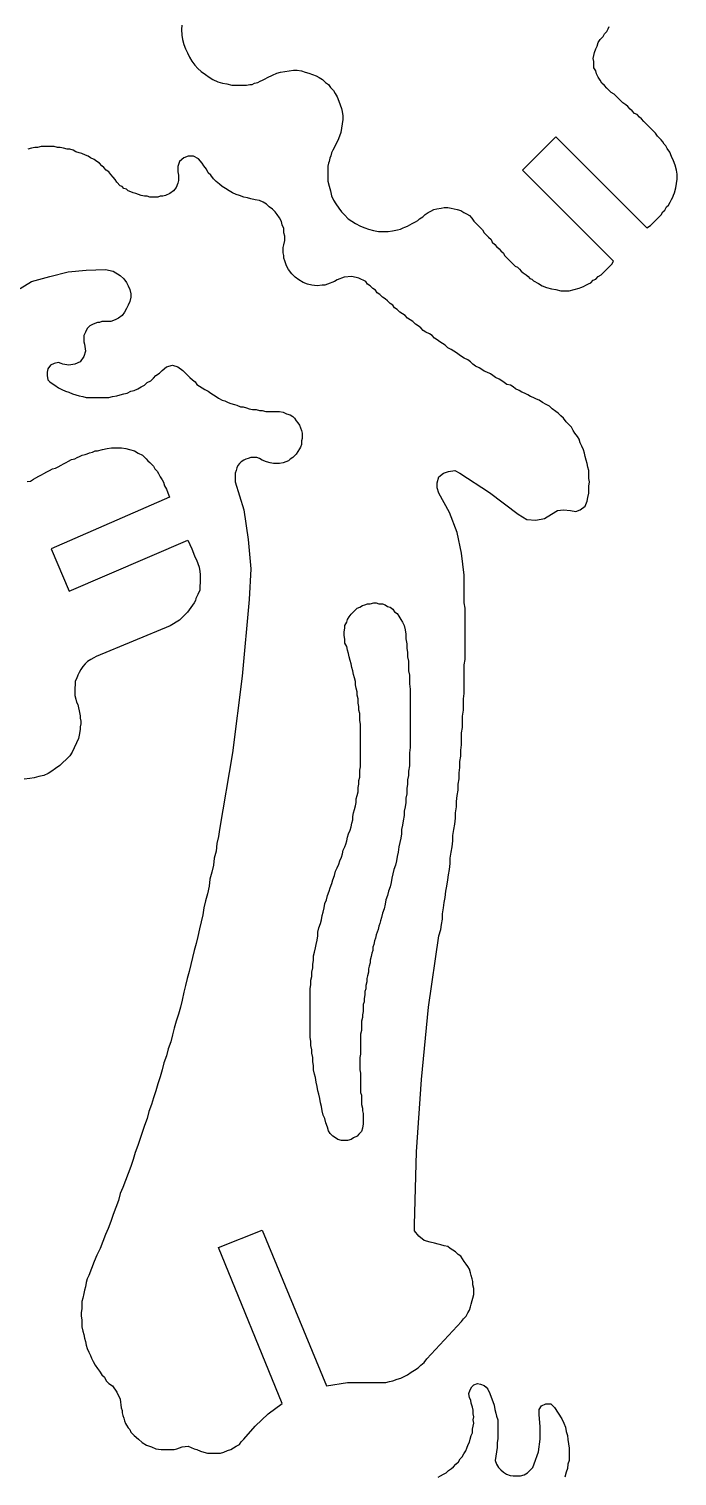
# Model space of a CAD drawing. Extents: x 3 to 449, y 3 to 233.
# Drawn here: x 407.7 to 449.4, y 57.9 to 151 of the extents above; entities that cross this region are included whole.
import ezdxf

# ---------------------------------------------------------------- set-up
doc = ezdxf.new("R2010")
doc.units = 0
doc.layers.add('DEFAULT_LAYER', color=1, linetype='CONTINUOUS')

msp = doc.modelspace()

# ---------------------------------------------------------------- linework, layer by layer
at = {"layer": 'DEFAULT_LAYER'}
for points in [[(417.583, 151.224), (417.543, 150.947), (417.583, 150.59), (417.622, 150.313), (417.701, 149.996), (417.82, 149.719), (417.939, 149.442), (418.058, 149.164), (418.216, 148.927), (418.414, 148.649), (418.612, 148.451), (418.811, 148.253), (419.088, 148.055), (419.325, 147.897), (419.563, 147.738), (419.88, 147.58), (420.197, 147.501), (420.474, 147.461), (420.791, 147.382), (421.108, 147.382), (421.425, 147.382), (421.583, 147.382), (421.742, 147.382), (421.94, 147.422), (422.098, 147.422), (422.257, 147.501), (422.455, 147.54), (422.613, 147.62), (422.771, 147.699), (422.93, 147.778), (423.088, 147.857), (423.405, 148.016), (423.682, 148.135), (423.92, 148.214), (424.197, 148.253), (424.475, 148.293), (424.752, 148.333), (424.99, 148.333), (425.267, 148.293), (425.504, 148.214), (425.742, 148.135), (425.98, 148.055), (426.217, 147.976), (426.415, 147.857), (426.614, 147.738), (426.812, 147.54), (427.01, 147.422), (427.128, 147.224), (427.326, 147.026), (427.445, 146.827), (427.564, 146.629), (427.683, 146.352), (427.762, 146.115), (427.841, 145.877), (427.881, 145.679), (427.921, 145.402), (427.921, 145.164), (427.881, 144.887), (427.841, 144.609), (427.802, 144.332), (427.723, 144.094), (427.604, 143.817), (427.445, 143.5), (427.366, 143.342), (427.287, 143.183), (427.208, 143.025), (427.168, 142.827), (427.089, 142.669), (427.049, 142.47), (427.01, 142.352), (426.97, 142.154), (426.97, 141.995), (426.97, 141.837), (426.97, 141.52), (426.97, 141.203), (427.049, 140.886), (427.128, 140.569), (427.208, 140.252), (427.326, 139.975), (427.485, 139.737), (427.683, 139.46), (427.841, 139.223), (428.039, 139.024), (428.277, 138.787), (428.515, 138.628), (428.752, 138.47), (429.069, 138.312), (429.347, 138.193), (429.584, 138.113), (429.901, 138.034), (430.218, 137.955), (430.535, 137.955), (430.852, 137.955), (431.129, 137.995), (431.446, 138.074), (431.644, 138.113), (431.802, 138.193), (431.921, 138.232), (432.08, 138.312), (432.238, 138.391), (432.396, 138.47), (432.594, 138.589), (432.753, 138.668), (432.872, 138.787), (433.07, 138.906), (433.228, 139.064), (433.426, 139.183), (433.585, 139.262), (433.783, 139.381), (433.981, 139.421), (434.258, 139.46), (434.456, 139.5), (434.694, 139.5), (434.892, 139.46), (435.09, 139.421), (435.288, 139.381), (435.526, 139.302), (435.724, 139.183), (435.882, 139.104), (436.08, 138.985), (436.238, 138.826), (436.357, 138.628), (436.516, 138.47), (436.635, 138.351), (436.793, 138.193), (436.912, 138.074), (437.031, 137.876), (437.149, 137.757), (437.308, 137.599), (437.466, 137.44), (437.546, 137.282), (437.704, 137.123), (437.823, 137.004), (437.981, 136.846), (438.1, 136.727), (438.259, 136.569), (438.338, 136.41), (438.457, 136.291), (438.615, 136.133), (438.734, 136.014), (438.853, 135.895), (439.011, 135.737), (439.17, 135.658), (439.288, 135.539), (439.407, 135.42), (439.526, 135.301), (439.724, 135.182), (439.843, 135.064), (439.962, 134.945), (440.081, 134.905), (440.199, 134.786), (440.516, 134.628), (440.754, 134.469), (441.031, 134.351), (441.348, 134.271), (441.625, 134.232), (441.942, 134.153), (442.18, 134.153), (442.497, 134.153), (442.814, 134.232), (443.13, 134.311), (443.249, 134.351), (443.408, 134.43), (443.566, 134.509), (443.725, 134.588), (443.883, 134.668), (444.041, 134.826), (444.2, 134.905), (444.358, 135.064), (444.556, 135.182), (444.715, 135.341), (444.873, 135.499), (445.032, 135.658), (445.23, 135.856), (445.349, 136.054), (439.486, 141.916), (441.625, 144.055), (447.487, 138.193), (447.725, 138.351), (447.884, 138.51), (448.082, 138.708), (448.24, 138.866), (448.398, 139.024), (448.517, 139.223), (448.636, 139.341), (448.755, 139.539), (448.874, 139.658), (448.993, 139.856), (449.072, 140.015), (449.151, 140.173), (449.191, 140.292), (449.27, 140.45), (449.349, 140.767), (449.389, 141.045), (449.428, 141.322), (449.428, 141.639), (449.389, 141.916), (449.309, 142.233), (449.191, 142.51), (449.072, 142.787), (448.953, 143.065), (448.795, 143.302), (448.715, 143.461), (448.596, 143.58), (448.517, 143.738), (448.398, 143.857), (448.28, 143.976), (448.161, 144.094), (448.042, 144.292), (447.923, 144.411), (447.804, 144.53), (447.685, 144.649), (447.527, 144.807), (447.408, 144.926), (447.289, 145.045), (447.131, 145.203), (447.012, 145.322), (446.854, 145.481), (446.695, 145.56), (446.537, 145.718), (446.418, 145.837), (446.26, 145.996), (446.141, 146.115), (445.943, 146.233), (445.824, 146.352), (445.665, 146.511), (445.507, 146.669), (445.388, 146.788), (445.19, 146.907), (445.071, 147.026), (444.913, 147.184), (444.754, 147.342), (444.596, 147.501), (444.477, 147.699), (444.358, 147.897), (444.239, 148.095), (444.2, 148.293), (444.081, 148.491), (444.081, 148.729), (444.081, 148.887), (444.041, 149.085), (444.081, 149.283), (444.121, 149.481), (444.2, 149.719), (444.279, 149.877), (444.358, 150.115), (444.477, 150.313), (444.675, 150.511), (444.754, 150.67), (444.913, 150.828), (444.992, 150.986), (445.071, 151.145)], [(407.173, 134.294), (407.901, 134.742), (409.077, 135.078), (410.254, 135.358), (411.43, 135.47), (412.662, 135.526), (413.167, 135.414), (413.615, 135.134), (413.839, 134.91), (414.007, 134.686), (414.119, 134.462), (414.231, 134.238), (414.287, 133.958), (414.287, 133.734), (414.231, 133.454), (414.119, 133.23), (414.007, 133.005), (413.895, 132.781), (413.727, 132.557), (413.503, 132.389), (413.279, 132.277), (412.998, 132.165), (412.718, 132.165), (412.438, 132.165), (412.27, 132.109), (412.158, 132.109), (411.878, 131.997), (411.654, 131.885), (411.486, 131.717), (411.374, 131.493), (411.262, 131.269), (411.262, 130.989), (411.262, 130.877), (411.318, 130.709), (411.374, 130.261), (411.262, 129.925), (411.038, 129.589), (410.702, 129.42), (410.31, 129.364), (409.918, 129.42), (409.806, 129.476), (409.638, 129.532), (409.357, 129.476), (409.133, 129.364), (408.965, 129.14), (408.909, 128.916), (408.909, 128.692), (408.965, 128.412), (409.077, 128.3), (409.245, 128.188), (409.413, 128.076), (409.638, 127.908), (409.862, 127.796), (410.086, 127.684), (410.31, 127.628), (410.534, 127.516), (410.758, 127.46), (410.982, 127.404), (411.206, 127.348), (411.43, 127.292), (411.71, 127.292), (411.934, 127.292), (412.158, 127.292), (412.438, 127.292), (412.662, 127.292), (412.886, 127.292), (413.111, 127.348), (413.391, 127.404), (413.615, 127.46), (413.839, 127.516), (414.063, 127.572), (414.287, 127.684), (414.511, 127.74), (414.735, 127.852), (414.959, 127.964), (415.183, 128.076), (415.351, 128.244), (415.575, 128.356), (415.743, 128.524), (415.911, 128.692), (416.135, 128.86), (416.303, 129.028), (416.583, 129.252), (416.976, 129.364), (417.312, 129.252), (417.648, 129.028), (417.816, 128.86), (417.928, 128.748), (418.096, 128.58), (418.264, 128.412), (418.432, 128.3), (418.544, 128.132), (418.712, 128.02), (418.88, 127.908), (419.048, 127.796), (419.272, 127.684), (419.44, 127.572), (419.608, 127.46), (419.776, 127.348), (419.944, 127.236), (420.168, 127.124), (420.337, 127.068), (420.561, 126.956), (420.729, 126.9), (420.953, 126.844), (421.121, 126.788), (421.345, 126.676), (421.513, 126.676), (421.737, 126.62), (421.905, 126.564), (422.129, 126.508), (422.353, 126.508), (422.577, 126.452), (422.745, 126.452), (422.969, 126.396), (423.193, 126.396), (423.417, 126.396), (423.641, 126.396), (423.866, 126.396), (424.09, 126.34), (424.314, 126.228), (424.538, 126.172), (424.706, 126.06), (424.818, 125.947), (424.93, 125.779), (425.042, 125.667), (425.154, 125.499), (425.21, 125.331), (425.266, 125.163), (425.322, 124.995), (425.322, 124.827), (425.322, 124.659), (425.266, 124.491), (425.266, 124.267), (425.21, 124.099), (425.154, 123.987), (425.042, 123.819), (424.93, 123.651), (424.818, 123.539), (424.706, 123.427), (424.538, 123.315), (424.426, 123.203), (424.258, 123.147), (424.09, 123.091), (423.866, 123.035), (423.697, 123.035), (423.473, 123.035), (423.249, 123.091), (423.025, 123.147), (422.745, 123.259), (422.577, 123.371), (422.409, 123.427), (422.241, 123.427), (422.017, 123.427), (421.849, 123.371), (421.681, 123.315), (421.569, 123.259), (421.401, 123.147), (421.289, 123.035), (421.177, 122.923), (421.121, 122.755), (421.065, 122.587), (421.009, 122.419), (421.009, 122.25), (421.009, 122.082), (421.009, 121.858), (421.569, 120.066), (421.849, 118.161), (422.017, 116.257), (421.905, 114.296), (421.457, 109.367), (420.841, 104.438), (420, 99.508), (419.944, 99.06), (419.832, 98.612), (419.776, 98.108), (419.664, 97.66), (419.608, 97.212), (419.496, 96.763), (419.384, 96.315), (419.328, 95.867), (419.216, 95.363), (419.104, 94.915), (418.992, 94.467), (418.936, 94.019), (418.824, 93.571), (418.712, 93.122), (418.6, 92.618), (418.488, 92.17), (418.376, 91.722), (418.264, 91.274), (418.152, 90.826), (418.04, 90.378), (417.928, 89.929), (417.816, 89.481), (417.704, 89.033), (417.592, 88.529), (417.48, 88.081), (417.368, 87.633), (417.2, 87.185), (417.088, 86.737), (416.976, 86.288), (416.864, 85.84), (416.696, 85.392), (416.583, 84.944), (416.415, 84.496), (416.303, 84.048), (416.191, 83.6), (416.023, 83.152), (415.911, 82.703), (415.743, 82.255), (415.631, 81.807), (415.463, 81.359), (415.351, 80.911), (415.183, 80.463), (415.015, 80.015), (414.903, 79.623), (414.735, 79.175), (414.567, 78.726), (414.455, 78.278), (414.287, 77.83), (414.119, 77.382), (413.951, 76.934), (413.783, 76.486), (413.615, 76.094), (413.503, 75.646), (413.335, 75.197), (413.167, 74.749), (412.998, 74.301), (412.83, 73.853), (412.662, 73.461), (412.494, 73.013), (412.326, 72.565), (412.102, 72.117), (411.934, 71.724), (411.766, 71.276), (411.598, 70.828), (411.486, 70.604), (411.43, 70.38), (411.374, 70.1), (411.318, 69.876), (411.262, 69.652), (411.206, 69.372), (411.15, 69.148), (411.15, 68.924), (411.15, 68.7), (411.094, 68.42), (411.094, 68.195), (411.15, 67.971), (411.15, 67.747), (411.15, 67.523), (411.206, 67.243), (411.262, 67.019), (411.318, 66.795), (411.374, 66.571), (411.43, 66.347), (411.486, 66.123), (411.598, 65.899), (411.71, 65.675), (411.766, 65.507), (411.878, 65.283), (411.99, 65.059), (412.158, 64.835), (412.27, 64.666), (412.438, 64.442), (412.606, 64.274), (412.718, 64.05), (412.886, 63.882), (413.111, 63.714), (413.391, 63.322), (413.615, 62.874), (413.671, 62.314), (413.727, 62.146), (413.727, 61.978), (413.783, 61.81), (413.839, 61.642), (413.895, 61.474), (413.951, 61.306), (414.007, 61.194), (414.119, 61.025), (414.231, 60.913), (414.287, 60.745), (414.399, 60.633), (414.511, 60.521), (414.791, 60.297), (415.015, 60.073), (415.295, 59.905), (415.631, 59.793), (415.911, 59.681), (416.247, 59.625), (416.415, 59.625), (416.583, 59.625), (416.752, 59.625), (416.92, 59.625), (417.088, 59.625), (417.256, 59.681), (417.424, 59.737), (417.592, 59.793), (417.984, 59.849), (418.376, 59.681), (418.544, 59.625), (418.768, 59.513), (418.992, 59.457), (419.216, 59.401), (419.384, 59.401), (419.608, 59.401), (419.832, 59.401), (420.056, 59.401), (420.281, 59.457), (420.505, 59.569), (420.729, 59.625), (420.897, 59.737), (421.065, 59.849), (421.289, 59.961), (421.401, 60.129), (421.569, 60.297), (422.297, 61.137), (423.137, 61.922), (424.034, 62.594), (419.944, 72.621), (422.745, 73.741), (426.89, 63.714), (428.235, 63.938), (429.635, 63.938), (429.915, 63.938), (430.139, 63.938), (430.419, 63.938), (430.699, 63.938), (430.923, 63.994), (431.148, 64.05), (431.428, 64.162), (431.652, 64.218), (431.876, 64.33), (432.1, 64.442), (432.324, 64.61), (432.548, 64.722), (432.772, 64.891), (432.94, 65.059), (433.164, 65.227), (433.332, 65.451), (433.332, 65.451), (435.573, 67.859), (435.685, 68.027), (435.853, 68.195), (435.965, 68.42), (436.077, 68.588), (436.133, 68.812), (436.189, 68.98), (436.245, 69.204), (436.301, 69.372), (436.357, 69.596), (436.357, 69.82), (436.357, 69.988), (436.301, 70.212), (436.301, 70.436), (436.245, 70.604), (436.189, 70.828), (436.133, 70.996), (436.077, 71.22), (435.965, 71.388), (435.853, 71.556), (435.741, 71.724), (435.629, 71.892), (435.517, 72.061), (435.349, 72.173), (435.181, 72.341), (435.013, 72.453), (434.845, 72.565), (434.677, 72.677), (434.452, 72.733), (434.228, 72.789), (434.06, 72.845), (433.836, 72.901), (433.556, 72.957), (433.164, 73.069), (432.828, 73.349), (432.548, 73.685), (432.548, 74.077), (432.66, 78.782), (432.996, 83.432), (433.444, 88.081), (434.116, 92.674), (434.228, 93.066), (434.284, 93.402), (434.34, 93.739), (434.34, 94.075), (434.396, 94.467), (434.452, 94.803), (434.508, 95.139), (434.564, 95.531), (434.62, 95.867), (434.677, 96.259), (434.733, 96.595), (434.789, 96.931), (434.845, 97.324), (434.845, 97.66), (434.901, 98.052), (434.957, 98.388), (435.013, 98.78), (435.013, 99.116), (435.069, 99.508), (435.125, 99.844), (435.181, 100.236), (435.181, 100.572), (435.237, 100.965), (435.237, 101.301), (435.293, 101.693), (435.349, 102.029), (435.349, 102.421), (435.405, 102.757), (435.405, 103.149), (435.461, 103.485), (435.461, 103.877), (435.517, 104.213), (435.517, 104.606), (435.573, 104.942), (435.573, 105.334), (435.573, 105.726), (435.629, 106.062), (435.629, 106.454), (435.629, 106.79), (435.685, 107.182), (435.685, 107.518), (435.685, 107.91), (435.741, 108.247), (435.741, 108.639), (435.741, 108.975), (435.741, 109.367), (435.741, 109.703), (435.741, 110.095), (435.797, 110.431), (435.797, 110.823), (435.797, 111.159), (435.797, 111.551), (435.797, 111.888), (435.797, 112.28), (435.797, 112.616), (435.797, 113.008), (435.797, 113.344), (435.797, 113.736), (435.741, 114.072), (435.741, 114.408), (435.741, 114.8), (435.741, 115.136), (435.741, 115.473), (435.741, 115.865), (435.573, 117.265), (435.293, 118.609), (434.789, 119.898), (434.116, 121.13), (434.004, 121.466), (434.004, 121.802), (434.116, 122.194), (434.396, 122.419), (434.733, 122.531), (435.125, 122.587), (435.461, 122.419), (437.365, 121.186), (439.214, 119.786), (439.774, 119.45), (440.334, 119.394), (440.894, 119.506), (441.342, 119.786), (441.734, 120.01), (442.127, 120.066), (442.575, 120.01), (442.911, 119.954), (443.191, 120.066), (443.527, 120.29), (443.639, 120.626), (443.695, 120.85), (443.751, 121.13), (443.751, 121.354), (443.751, 121.578), (443.807, 121.858), (443.751, 122.082), (443.751, 122.306), (443.751, 122.587), (443.695, 122.811), (443.639, 123.035), (443.583, 123.259), (443.527, 123.483), (443.471, 123.707), (443.415, 123.931), (443.303, 124.155), (443.191, 124.379), (443.135, 124.603), (443.023, 124.771), (442.855, 124.995), (442.743, 125.163), (442.631, 125.387), (442.463, 125.555), (442.295, 125.723), (442.127, 125.947), (441.959, 126.116), (441.79, 126.284), (441.622, 126.396), (441.398, 126.564), (441.23, 126.732), (441.006, 126.844), (440.782, 126.956), (440.558, 127.124), (440.39, 127.18), (440.166, 127.292), (439.998, 127.348), (439.83, 127.46), (439.606, 127.572), (439.438, 127.628), (439.27, 127.74), (439.046, 127.852), (438.878, 127.964), (438.71, 128.076), (438.486, 128.132), (438.318, 128.244), (438.149, 128.356), (437.981, 128.468), (437.757, 128.58), (437.589, 128.692), (437.421, 128.804), (437.197, 128.916), (437.029, 128.972), (436.861, 129.084), (436.693, 129.196), (436.469, 129.308), (436.301, 129.42), (436.133, 129.589), (435.965, 129.701), (435.741, 129.813), (435.573, 129.925), (435.405, 130.037), (435.237, 130.149), (435.069, 130.261), (434.901, 130.373), (434.677, 130.485), (434.508, 130.653), (434.34, 130.765), (434.172, 130.877), (434.004, 130.989), (433.836, 131.101), (433.668, 131.269), (433.5, 131.381), (433.276, 131.493), (433.108, 131.605), (432.94, 131.773), (432.772, 131.885), (432.604, 131.997), (432.436, 132.165), (432.268, 132.277), (432.1, 132.389), (431.932, 132.557), (431.764, 132.669), (431.596, 132.781), (431.428, 132.949), (431.26, 133.061), (431.148, 133.23), (430.979, 133.342), (430.811, 133.51), (430.643, 133.622), (430.475, 133.734), (430.307, 133.902), (430.139, 134.014), (430.027, 134.182), (429.859, 134.294), (429.691, 134.462), (429.523, 134.574), (429.411, 134.742), (428.963, 134.966), (428.515, 135.078), (428.011, 135.022), (427.563, 134.854), (427.394, 134.742), (427.226, 134.686), (427.114, 134.63), (426.946, 134.574), (426.778, 134.518), (426.61, 134.518), (426.274, 134.462), (425.938, 134.518), (425.658, 134.574), (425.378, 134.686), (425.098, 134.854), (424.874, 135.022), (424.65, 135.246), (424.426, 135.526), (424.314, 135.75), (424.202, 136.086), (424.146, 136.254), (424.146, 136.422), (424.09, 136.59), (424.09, 136.758), (424.09, 136.927), (424.146, 137.095), (424.202, 137.375), (424.202, 137.655), (424.146, 137.879), (424.146, 138.159), (424.034, 138.383), (423.978, 138.607), (423.866, 138.831), (423.697, 139.055), (423.585, 139.223), (423.417, 139.391), (423.193, 139.559), (423.025, 139.727), (422.801, 139.839), (422.577, 139.951), (422.297, 140.007), (422.017, 140.063), (421.793, 140.119), (421.569, 140.175), (421.289, 140.287), (421.065, 140.343), (420.841, 140.456), (420.617, 140.568), (420.393, 140.736), (420.168, 140.848), (420, 141.016), (419.776, 141.184), (419.608, 141.352), (419.44, 141.576), (419.272, 141.744), (419.16, 141.968), (418.992, 142.192), (418.88, 142.36), (418.656, 142.64), (418.32, 142.808), (417.984, 142.808), (417.704, 142.696), (417.424, 142.472), (417.312, 142.136), (417.312, 141.8), (417.368, 141.576), (417.368, 141.408), (417.368, 141.24), (417.312, 141.072), (417.2, 140.792), (417.032, 140.568), (416.808, 140.4), (416.527, 140.287), (416.359, 140.231), (416.191, 140.231), (416.023, 140.175), (415.855, 140.175), (415.687, 140.175), (415.519, 140.175), (415.351, 140.231), (415.183, 140.231), (414.959, 140.287), (414.791, 140.343), (414.623, 140.4), (414.455, 140.456), (414.287, 140.512), (414.119, 140.568), (414.007, 140.68), (413.839, 140.736), (413.727, 140.848), (413.615, 140.904), (413.391, 141.128), (413.279, 141.296), (413.167, 141.464), (412.998, 141.632), (412.886, 141.8), (412.718, 141.912), (412.55, 142.08), (412.438, 142.192), (412.27, 142.36), (412.102, 142.472), (411.934, 142.584), (411.71, 142.696), (411.542, 142.808), (411.374, 142.864), (411.15, 142.976), (410.982, 143.032), (410.758, 143.088), (410.59, 143.2), (410.366, 143.256), (410.198, 143.256), (409.974, 143.312), (409.75, 143.368), (409.582, 143.368), (409.357, 143.424), (409.133, 143.424), (408.965, 143.424), (408.741, 143.424), (408.517, 143.424), (408.293, 143.368), (408.125, 143.368), (407.901, 143.312), (407.677, 143.256)], [(407.634, 121.875), (407.832, 121.914), (408.03, 122.033), (408.188, 122.112), (408.386, 122.231), (408.545, 122.31), (408.703, 122.39), (408.901, 122.508), (409.059, 122.588), (409.258, 122.706), (409.456, 122.746), (409.614, 122.825), (409.812, 122.944), (409.97, 123.023), (410.129, 123.103), (410.287, 123.182), (410.485, 123.301), (410.683, 123.34), (410.842, 123.419), (411, 123.499), (411.159, 123.578), (411.357, 123.617), (411.476, 123.657), (411.634, 123.736), (411.832, 123.776), (411.991, 123.855), (412.149, 123.855), (412.466, 123.934), (412.783, 124.014), (413.06, 124.053), (413.377, 124.053), (413.694, 124.053), (413.971, 124.014), (414.209, 123.934), (414.526, 123.855), (414.763, 123.697), (415.04, 123.578), (415.278, 123.34), (415.397, 123.221), (415.516, 123.103), (415.635, 122.984), (415.753, 122.865), (415.833, 122.706), (415.991, 122.548), (416.07, 122.39), (416.189, 122.192), (416.308, 121.994), (416.387, 121.835), (416.466, 121.597), (416.585, 121.399), (416.664, 121.162), (416.783, 120.884), (409.178, 117.557), (410.327, 114.824), (417.971, 118.112), (418.09, 117.835), (418.209, 117.557), (418.328, 117.28), (418.407, 117.042), (418.526, 116.844), (418.605, 116.607), (418.684, 116.369), (418.724, 116.092), (418.764, 115.894), (418.764, 115.656), (418.764, 115.418), (418.724, 115.141), (418.724, 114.904), (418.605, 114.626), (418.486, 114.349), (418.447, 114.23), (418.368, 114.072), (417.932, 113.478), (417.417, 112.963), (416.823, 112.606), (412.07, 110.626), (411.911, 110.547), (411.713, 110.428), (411.515, 110.309), (411.357, 110.15), (411.198, 109.992), (411.08, 109.794), (410.961, 109.596), (410.881, 109.437), (410.802, 109.2), (410.723, 109.041), (410.723, 108.804), (410.683, 108.606), (410.683, 108.368), (410.683, 108.13), (410.763, 107.893), (410.802, 107.695), (410.881, 107.536), (410.921, 107.338), (410.961, 107.14), (411, 107.021), (411.04, 106.823), (411.04, 106.665), (411.08, 106.467), (411.08, 106.308), (411.04, 106.11), (411.04, 105.952), (411, 105.675), (410.921, 105.358), (410.802, 105.08), (410.644, 104.764), (410.525, 104.486), (410.367, 104.249), (410.129, 104.011), (409.931, 103.813), (409.733, 103.615), (409.456, 103.417), (409.218, 103.258), (408.98, 103.1), (408.703, 102.981), (408.386, 102.902), (408.069, 102.823), (407.792, 102.783), (407.436, 102.744)], [(434.055, 57.847), (434.213, 57.926), (434.412, 58.045), (434.57, 58.124), (434.728, 58.282), (434.926, 58.401), (435.045, 58.52), (435.204, 58.679), (435.362, 58.837), (435.481, 59.035), (435.6, 59.154), (435.719, 59.352), (435.837, 59.55), (435.917, 59.708), (435.996, 59.946), (436.075, 60.104), (436.115, 60.303), (436.194, 60.54), (436.273, 60.699), (436.273, 60.936), (436.313, 61.134), (436.352, 61.332), (436.313, 61.53), (436.352, 61.728), (436.313, 61.926), (436.313, 62.164), (436.273, 62.362), (436.194, 62.6), (436.154, 62.798), (436.075, 62.956), (436.035, 63.234), (436.115, 63.471), (436.234, 63.669), (436.352, 63.788), (436.59, 63.867), (436.788, 63.828), (437.026, 63.748), (437.145, 63.63), (437.263, 63.511), (437.382, 63.234), (437.461, 62.996), (437.58, 62.719), (437.659, 62.481), (437.699, 62.204), (437.778, 61.966), (437.818, 61.768), (437.897, 61.53), (437.897, 61.293), (437.897, 61.055), (437.897, 60.817), (437.897, 60.58), (437.897, 60.342), (437.858, 60.065), (437.858, 59.748), (437.818, 59.471), (437.778, 59.193), (437.739, 58.916), (437.818, 58.679), (437.937, 58.481), (438.095, 58.322), (438.254, 58.164), (438.452, 58.045), (438.689, 57.966), (438.887, 57.926), (439.125, 57.926), (439.363, 57.926), (439.6, 58.005), (439.798, 58.124), (439.957, 58.282), (440.155, 58.481), (440.234, 58.718), (440.511, 59.471), (440.63, 60.303), (440.63, 61.095), (440.551, 61.887), (440.551, 62.204), (440.709, 62.441), (440.987, 62.56), (441.303, 62.56), (441.541, 62.323), (442.016, 61.61), (442.135, 61.332), (442.254, 61.055), (442.294, 60.778), (442.373, 60.54), (442.413, 60.263), (442.452, 59.986), (442.492, 59.708), (442.492, 59.471), (442.492, 59.233), (442.492, 58.916), (442.413, 58.679), (442.373, 58.401), (442.294, 58.164), (442.214, 57.847)]]:
    msp.add_lwpolyline(points, dxfattribs=at)
msp.add_lwpolyline([(429.243, 80.855), (429.243, 80.575), (429.187, 80.295), (429.131, 80.071), (428.963, 79.903), (428.851, 79.791), (428.627, 79.679), (428.459, 79.567), (428.235, 79.511), (428.067, 79.511), (427.843, 79.511), (427.619, 79.567), (427.451, 79.679), (427.282, 79.791), (427.114, 79.959), (427.002, 80.127), (426.946, 80.351), (426.834, 80.631), (426.778, 80.911), (426.666, 81.135), (426.61, 81.415), (426.554, 81.695), (426.498, 81.919), (426.442, 82.199), (426.386, 82.479), (426.33, 82.703), (426.274, 82.984), (426.218, 83.264), (426.162, 83.544), (426.106, 83.768), (426.05, 84.048), (426.05, 84.328), (425.994, 84.552), (425.994, 84.832), (425.938, 85.112), (425.938, 85.336), (425.882, 85.616), (425.882, 85.896), (425.826, 86.12), (425.826, 86.401), (425.826, 86.681), (425.826, 86.905), (425.826, 87.185), (425.826, 87.465), (425.826, 87.689), (425.826, 87.969), (425.826, 88.249), (425.826, 88.473), (425.826, 88.753), (425.826, 89.033), (425.826, 89.257), (425.882, 89.537), (425.882, 89.817), (425.938, 90.042), (425.938, 90.322), (425.994, 90.602), (425.994, 90.826), (426.05, 91.106), (426.05, 91.386), (426.106, 91.61), (426.162, 91.89), (426.218, 92.114), (426.274, 92.394), (426.33, 92.674), (426.33, 92.898), (426.386, 93.178), (426.498, 93.458), (426.554, 93.683), (426.61, 93.963), (426.666, 94.187), (426.722, 94.467), (426.778, 94.747), (426.89, 94.971), (426.946, 95.251), (427.058, 95.531), (427.114, 95.755), (427.226, 96.035), (427.282, 96.259), (427.394, 96.539), (427.451, 96.819), (427.563, 97.043), (427.675, 97.268), (427.731, 97.492), (427.843, 97.716), (427.899, 97.94), (427.955, 98.164), (428.067, 98.388), (428.123, 98.556), (428.179, 98.78), (428.235, 99.004), (428.291, 99.228), (428.403, 99.452), (428.459, 99.676), (428.515, 99.9), (428.571, 100.124), (428.571, 100.348), (428.627, 100.572), (428.683, 100.797), (428.739, 101.021), (428.795, 101.245), (428.795, 101.469), (428.851, 101.693), (428.907, 101.917), (428.907, 102.197), (428.963, 102.421), (428.963, 102.645), (429.019, 102.869), (429.019, 103.093), (429.019, 103.317), (429.075, 103.541), (429.075, 103.765), (429.075, 103.989), (429.075, 104.213), (429.075, 104.438), (429.075, 104.662), (429.075, 104.886), (429.075, 105.166), (429.075, 105.39), (429.075, 105.614), (429.075, 105.838), (429.075, 106.062), (429.075, 106.286), (429.019, 106.51), (429.019, 106.734), (429.019, 106.958), (428.963, 107.182), (428.963, 107.406), (428.907, 107.63), (428.907, 107.91), (428.851, 108.135), (428.851, 108.359), (428.795, 108.583), (428.739, 108.807), (428.739, 109.031), (428.683, 109.255), (428.627, 109.479), (428.571, 109.703), (428.515, 109.927), (428.459, 110.151), (428.403, 110.375), (428.347, 110.599), (428.291, 110.823), (428.235, 111.047), (428.179, 111.271), (428.067, 111.495), (428.067, 111.72), (428.011, 112), (428.011, 112.224), (428.067, 112.448), (428.067, 112.616), (428.179, 112.84), (428.235, 113.008), (428.347, 113.176), (428.459, 113.344), (428.571, 113.456), (428.739, 113.624), (428.851, 113.736), (429.019, 113.792), (429.187, 113.904), (429.355, 113.96), (429.523, 114.016), (429.691, 114.016), (429.915, 114.072), (430.083, 114.072), (430.251, 114.016), (430.475, 114.016), (430.643, 113.96), (430.811, 113.848), (430.979, 113.792), (431.148, 113.68), (431.26, 113.512), (431.428, 113.4), (431.54, 113.232), (431.652, 113.008), (431.764, 112.84), (431.876, 112.616), (431.932, 112.336), (431.988, 112.056), (431.988, 111.776), (432.044, 111.439), (432.044, 111.159), (432.1, 110.879), (432.1, 110.599), (432.156, 110.319), (432.156, 109.983), (432.156, 109.703), (432.212, 109.423), (432.212, 109.143), (432.212, 108.863), (432.268, 108.527), (432.268, 108.247), (432.268, 107.967), (432.268, 107.686), (432.268, 107.406), (432.268, 107.07), (432.268, 106.79), (432.268, 106.51), (432.268, 106.23), (432.268, 105.894), (432.268, 105.614), (432.268, 105.334), (432.268, 105.054), (432.268, 104.774), (432.212, 104.438), (432.212, 104.157), (432.212, 103.877), (432.212, 103.597), (432.156, 103.261), (432.156, 102.981), (432.1, 102.701), (432.1, 102.421), (432.044, 102.141), (432.044, 101.805), (431.988, 101.525), (431.988, 101.245), (431.932, 100.965), (431.876, 100.684), (431.876, 100.404), (431.82, 100.068), (431.764, 99.788), (431.708, 99.508), (431.708, 99.228), (431.652, 98.948), (431.596, 98.668), (431.54, 98.388), (431.484, 98.052), (431.428, 97.772), (431.372, 97.492), (431.316, 97.212), (431.204, 96.931), (431.148, 96.651), (431.092, 96.371), (431.035, 96.091), (430.979, 95.811), (430.867, 95.531), (430.811, 95.251), (430.699, 94.971), (430.643, 94.691), (430.587, 94.411), (430.475, 94.131), (430.419, 93.851), (430.363, 93.627), (430.307, 93.458), (430.251, 93.29), (430.195, 93.066), (430.139, 92.898), (430.083, 92.73), (430.027, 92.506), (429.971, 92.338), (429.915, 92.114), (429.859, 91.946), (429.859, 91.722), (429.803, 91.554), (429.747, 91.33), (429.691, 91.106), (429.691, 90.938), (429.635, 90.714), (429.579, 90.546), (429.579, 90.322), (429.523, 90.098), (429.467, 89.929), (429.467, 89.705), (429.411, 89.481), (429.411, 89.257), (429.355, 89.089), (429.355, 88.865), (429.299, 88.641), (429.299, 88.417), (429.243, 88.249), (429.243, 88.025), (429.243, 87.801), (429.187, 87.577), (429.187, 87.409), (429.131, 87.185), (429.131, 86.961), (429.131, 86.737), (429.131, 86.569), (429.075, 86.344), (429.075, 86.12), (429.075, 85.896), (429.075, 85.672), (429.075, 85.504), (429.075, 85.28), (429.075, 85.056), (429.019, 84.832), (429.019, 84.664), (429.019, 84.44), (429.019, 84.216), (429.019, 84.048), (429.075, 83.824), (429.075, 83.6), (429.075, 83.432), (429.075, 83.208), (429.075, 82.984), (429.075, 82.816), (429.075, 82.591), (429.131, 82.423), (429.131, 82.199), (429.131, 81.975), (429.131, 81.807), (429.187, 81.583), (429.187, 81.415), (429.243, 81.247), (429.243, 81.023), (429.243, 80.855)], close=True, dxfattribs=at)

doc.saveas('drawing.dxf')
